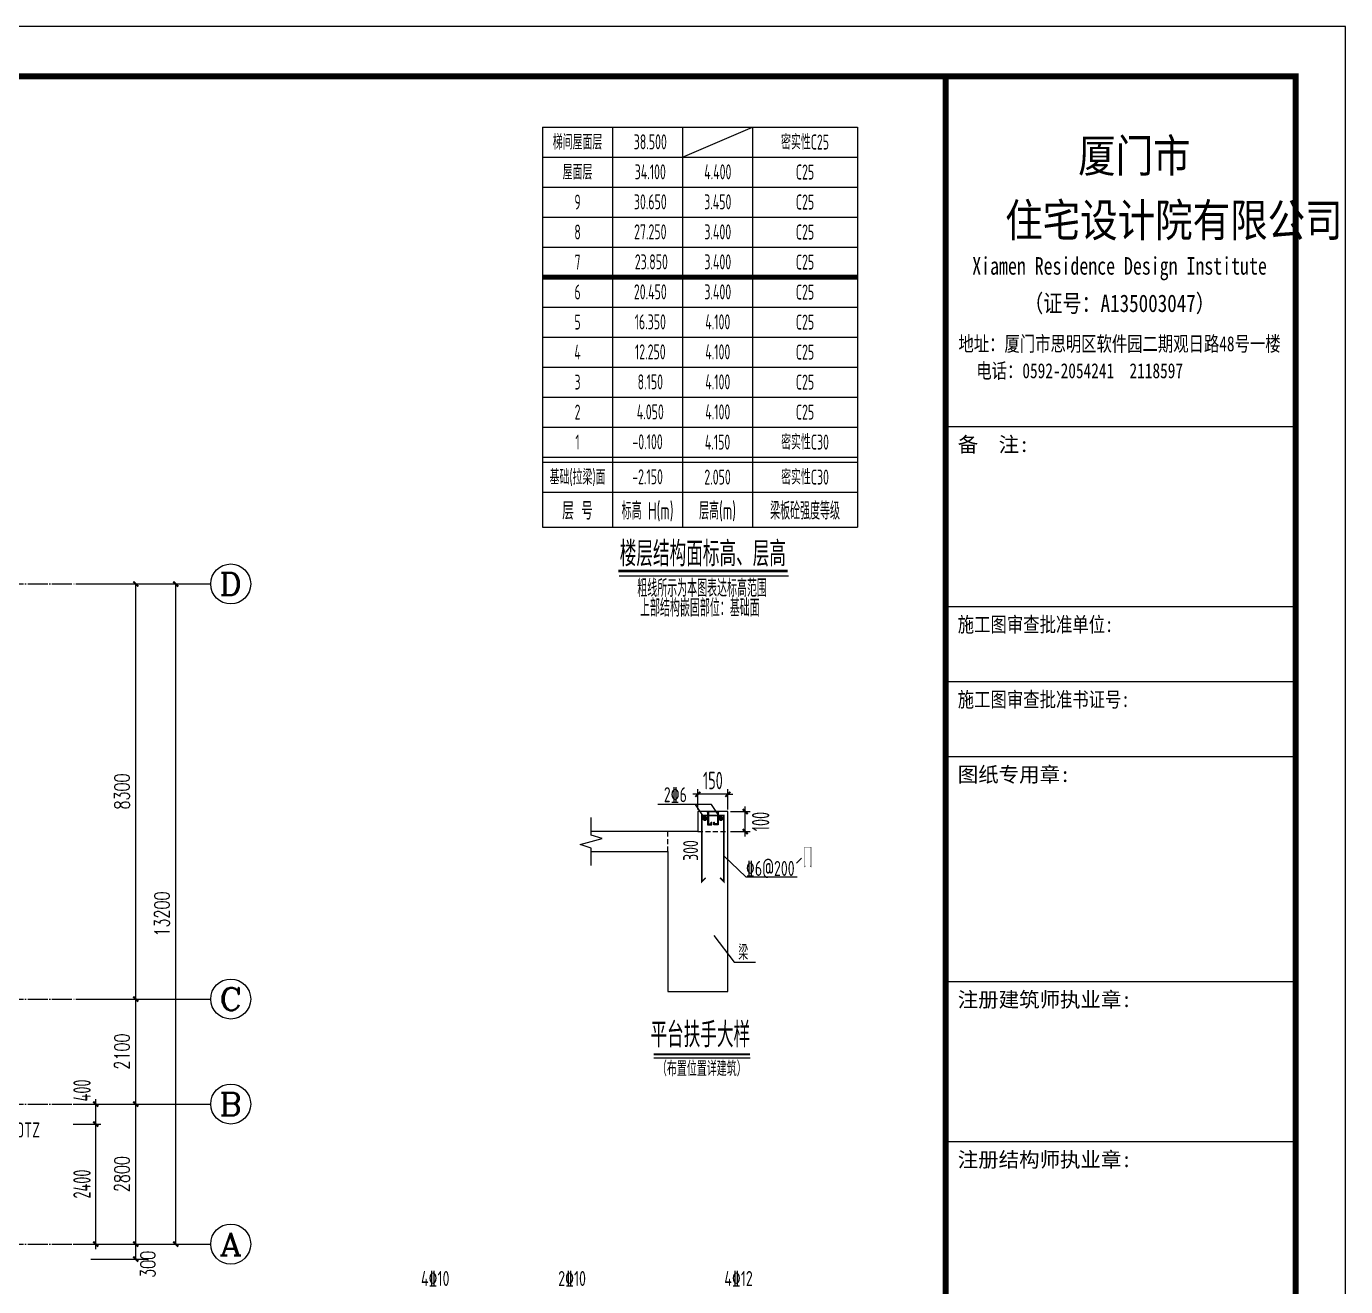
# Model space of a CAD drawing. Extents: x -441005 to 725361, y -182459 to 319313.
# Drawn here: x 202313 to 228700, y 117850 to 143050 of the extents above; entities that cross this region are included whole.
import ezdxf
from ezdxf.enums import TextEntityAlignment as Align

# ---------------------------------------------------------------- set-up
doc = ezdxf.new("R2010")
doc.units = 0
doc.header["$LTSCALE"] = 100
doc.linetypes.add('DASHEDX2', pattern=[1.5, 1, -0.5])
doc.linetypes.add('DOTE', pattern=[2.42, 2, -0.2, 0.02, -0.2])
doc.layers.get('0').update_dxf_attribs({"linetype": 'CONTINUOUS'})
doc.layers.get('Defpoints').update_dxf_attribs({"linetype": 'CONTINUOUS'})
for name, color, linetype in [('AXIS', 3, 'CONTINUOUS'), ('AXIS_TEXT', 7, 'CONTINUOUS'), ('B板细部尺寸标注', 9, 'CONTINUOUS'), ('C层高表', 2, 'CONTINUOUS'), ('DIM', 3, 'CONTINUOUS'), ('DOTE', 8, 'DOTE'), ('D大样&索引', 7, 'CONTINUOUS'), ('GZ', 2, 'CONTINUOUS'), ('REIN', 1, 'CONTINUOUS'), ('THIN', 7, 'CONTINUOUS'), ('图框', 7, 'CONTINUOUS')]:
    doc.layers.add(name, color=color, linetype=linetype)
doc.styles.add('_TCH_AXIS', font='COMPLEX', dxfattribs={"bigfont": 'GBCBIG'})
doc.styles.add('_TCH_DIM', font='tssdeng.shx', dxfattribs={"width": 0.7, "bigfont": '1.shx'})
doc.styles.add('_TCH_DIM_T3', font='simplex_.ttf', dxfattribs={"width": 0.705882, "bigfont": 'GBCBIG'})
doc.styles.add('COMPLEX', font='COMPLEX')
doc.styles.add('HZ', font='tssdeng.shx', dxfattribs={"width": 0.7, "height": 5, "bigfont": '1.shx'})
doc.styles.add('HZTXT', font='TXT', dxfattribs={"bigfont": 'HZTXT'})
doc.styles.add('TSSD_Dimension', font='tssdeng.shx', dxfattribs={"width": 0.62, "bigfont": '1.shx'})
doc.styles.add('TSSD_Rein', font='Tssdeng.shx', dxfattribs={"width": 0.7, "bigfont": '1.shx'})
doc.styles.add('图框字型一', font='SimSun.ttf')
doc.dimstyles.new('_TCH_ARCH&&100', dxfattribs={"dimtxt": 297.5, "dimasz": 100, "dimexe": 250, "dimexo": 300, "dimgap": 126.25, "dimtad": 1, "dimdec": 0, "dimzin": 0, "dimdsep": 46, "dimtxsty": '_TCH_DIM_T3', "dimblk": 'ARCHTICK', "dimcen": 0.09, "dimclrt": 7, "dimazin": 2, "dimtfac": 1, "dimtdec": 0, "dimtix": 1, "dimtmove": 2, "dimatfit": 3, "dimfxl": 0, "dimtolj": 1, "dimtzin": 0, "dimarcsym": 0})
doc.dimstyles.new('TSSD_100_100', dxfattribs={"dimtxt": 350, "dimasz": 100, "dimexe": 100, "dimexo": 250, "dimgap": 100, "dimtad": 1, "dimdec": 0, "dimzin": 0, "dimdsep": 46, "dimtxsty": 'TSSD_Dimension', "dimblk": 'ARCHTICK', "dimblk1": 'ARCHTICK', "dimblk2": 'ARCHTICK', "dimcen": 0, "dimdle": 100, "dimclrt": 7, "dimadec": 0, "dimazin": 0, "dimtfac": 1, "dimtdec": 0, "dimtix": 1, "dimtmove": 2, "dimatfit": 3, "dimfxl": 0, "dimtolj": 1, "dimtzin": 0, "dimarcsym": 0})
doc.dimstyles.new('TSSD_25_100', dxfattribs={"dimtxt": 350, "dimasz": 100, "dimexe": 100, "dimexo": 50, "dimgap": 100, "dimtad": 1, "dimdec": 0, "dimlfac": 0.25, "dimzin": 0, "dimdsep": 46, "dimtxsty": 'TSSD_Dimension', "dimblk": 'ARCHTICK', "dimcen": 0, "dimdle": 100, "dimclrt": 7, "dimadec": 0, "dimazin": 0, "dimtfac": 1, "dimtdec": 0, "dimtix": 1, "dimtmove": 2, "dimatfit": 3, "dimfxl": 0, "dimtolj": 1, "dimtzin": 0, "dimarcsym": 0})

# ---------------------------------------------------------------- blocks, each defined once
blk = doc.blocks.new('_AXISO')
blk.add_circle((0, 0), 0.5)
at = {"layer": 'AXIS_TEXT', "style": 'COMPLEX', "width": 1.041667}
blk.add_attdef('A', text='', height=0.56, dxfattribs=at).set_placement((-0.25, -0.28), (0.25, -0.28), align=Align.FIT)
blk = doc.blocks.new('_ArchTick')
at = {"color": 0, "linetype": 'ByBlock', "const_width": 0.4}
blk.add_lwpolyline([(-0.5, -0.5), (0.5, 0.5)], dxfattribs=at)
blk = doc.blocks.new('*D291')
at = {"layer": 'AXIS', "color": 0, "lineweight": -2}
for p, q in [((203600, 131900), (205550, 131900)), ((205300, 118700), (205300, 131900)), ((203600, 118700), (205550, 118700))]:
    blk.add_line(p, q, dxfattribs=at)
at = {"layer": 'Defpoints', "color": 0}
for p in [(203300, 131900), (205300, 131900), (203300, 118700)]:
    blk.add_point(p, dxfattribs=at)
at = {"layer": 'AXIS', "color": 0, "lineweight": -2, "xscale": 100, "yscale": 100, "zscale": 100}
for p, rotation in [((205300, 131900), 90), ((205300, 118700), 270)]:
    blk.add_blockref('_ArchTick', p, dxfattribs=dict(at, rotation=rotation))
at = {"layer": 'AXIS', "color": 7, "insert": (205025, 125300), "char_height": 297.5, "attachment_point": 5, "rotation": 90, "style": '_TCH_DIM_T3'}
blk.add_mtext('\\A1;13200', dxfattribs=at)
blk = doc.blocks.new('*D292')
at = {"layer": 'AXIS', "color": 0, "lineweight": -2}
for p, q in [((203600, 121500), (204750, 121500)), ((204500, 118700), (204500, 121500)), ((203600, 118700), (204750, 118700))]:
    blk.add_line(p, q, dxfattribs=at)
at = {"layer": 'Defpoints', "color": 0}
for p in [(203300, 121500), (204500, 121500), (203300, 118700)]:
    blk.add_point(p, dxfattribs=at)
at = {"layer": 'AXIS', "color": 0, "lineweight": -2, "xscale": 100, "yscale": 100, "zscale": 100}
for p, rotation in [((204500, 121500), 90), ((204500, 118700), 270)]:
    blk.add_blockref('_ArchTick', p, dxfattribs=dict(at, rotation=rotation))
at = {"layer": 'AXIS', "color": 7, "insert": (204225, 120100), "char_height": 297.5, "attachment_point": 5, "rotation": 90, "style": '_TCH_DIM_T3'}
blk.add_mtext('\\A1;2800', dxfattribs=at)
blk = doc.blocks.new('*D293')
at = {"layer": 'AXIS', "color": 0, "lineweight": -2}
for p, q in [((203600, 123600), (204750, 123600)), ((204500, 121500), (204500, 123600)), ((203600, 121500), (204750, 121500))]:
    blk.add_line(p, q, dxfattribs=at)
at = {"layer": 'Defpoints', "color": 0}
for p in [(203300, 123600), (204500, 123600), (203300, 121500)]:
    blk.add_point(p, dxfattribs=at)
at = {"layer": 'AXIS', "color": 0, "lineweight": -2, "xscale": 100, "yscale": 100, "zscale": 100}
for p, rotation in [((204500, 123600), 90), ((204500, 121500), 270)]:
    blk.add_blockref('_ArchTick', p, dxfattribs=dict(at, rotation=rotation))
at = {"layer": 'AXIS', "color": 7, "insert": (204225, 122550), "char_height": 297.5, "attachment_point": 5, "rotation": 90, "style": '_TCH_DIM_T3'}
blk.add_mtext('\\A1;2100', dxfattribs=at)
blk = doc.blocks.new('*D294')
at = {"layer": 'AXIS', "color": 0, "lineweight": -2}
for p, q in [((203600, 131900), (204750, 131900)), ((204500, 123600), (204500, 131900)), ((203600, 123600), (204750, 123600))]:
    blk.add_line(p, q, dxfattribs=at)
at = {"layer": 'Defpoints', "color": 0}
for p in [(203300, 131900), (204500, 131900), (203300, 123600)]:
    blk.add_point(p, dxfattribs=at)
at = {"layer": 'AXIS', "color": 0, "lineweight": -2, "xscale": 100, "yscale": 100, "zscale": 100}
for p, rotation in [((204500, 131900), 90), ((204500, 123600), 270)]:
    blk.add_blockref('_ArchTick', p, dxfattribs=dict(at, rotation=rotation))
at = {"layer": 'AXIS', "color": 7, "insert": (204225, 127750), "char_height": 297.5, "attachment_point": 5, "rotation": 90, "style": '_TCH_DIM_T3'}
blk.add_mtext('\\A1;8300', dxfattribs=at)
blk = doc.blocks.new('*D297')
at = {"layer": 'B板细部尺寸标注', "color": 0, "lineweight": -2}
for p, q in [((203250, 121500), (203800, 121500)), ((203700, 121000), (203700, 121600)), ((203250, 121100), (203800, 121100))]:
    blk.add_line(p, q, dxfattribs=at)
at = {"layer": 'Defpoints', "color": 0}
for p in [(203000, 121500), (203700, 121500), (203000, 121100)]:
    blk.add_point(p, dxfattribs=at)
at = {"layer": 'B板细部尺寸标注', "color": 0, "lineweight": -2, "xscale": 100, "yscale": 100, "zscale": 100}
for p, rotation in [((203700, 121500), 90), ((203700, 121100), 270)]:
    blk.add_blockref('_ArchTick', p, dxfattribs=dict(at, rotation=rotation))
at = {"layer": 'B板细部尺寸标注', "color": 7, "insert": (203425, 121772), "char_height": 350, "attachment_point": 5, "rotation": 90, "style": 'TSSD_Dimension'}
blk.add_mtext('\\A1;400', dxfattribs=at)
blk = doc.blocks.new('*D298')
at = {"layer": 'B板细部尺寸标注', "color": 0, "lineweight": -2}
for p, q in [((203700, 118600), (203700, 121200)), ((203250, 121100), (203800, 121100)), ((203250, 118700), (203800, 118700))]:
    blk.add_line(p, q, dxfattribs=at)
at = {"layer": 'Defpoints', "color": 0}
for p in [(203000, 121100), (203700, 121100), (203000, 118700)]:
    blk.add_point(p, dxfattribs=at)
at = {"layer": 'B板细部尺寸标注', "color": 0, "lineweight": -2, "xscale": 100, "yscale": 100, "zscale": 100}
for p, rotation in [((203700, 121100), 90), ((203700, 118700), 270)]:
    blk.add_blockref('_ArchTick', p, dxfattribs=dict(at, rotation=rotation))
at = {"layer": 'B板细部尺寸标注', "color": 7, "insert": (203425, 119900), "char_height": 350, "attachment_point": 5, "rotation": 90, "style": 'TSSD_Dimension'}
blk.add_mtext('\\A1;2400', dxfattribs=at)
blk = doc.blocks.new('梁板层高表')
at = {"layer": 'C层高表', "color": 7}
for p, q in [((0, 8000), (0, 0)), ((0, 8000), (6300, 8000)), ((1400, 8000), (1400, 0)), ((2800, 8000), (2800, 0)), ((2800, 7400), (4200, 8000)), ((4200, 8000), (4200, 0)), ((6300, 8000), (6300, 0)), ((6300, 8000), (6300, 0)), ((0, 7400), (6300, 7400)), ((0, 7400), (6300, 7400)), ((0, 6800), (6300, 6800)), ((0, 6200), (6300, 6200)), ((0, 5600), (6300, 5600)), ((0, 5000), (6300, 5000)), ((0, 4400), (6300, 4400)), ((0, 3800), (6300, 3800)), ((0, 3200), (6300, 3200)), ((0, 2600), (6300, 2600)), ((0, 2000), (6300, 2000)), ((0, 1400), (6300, 1400)), ((0, 1300), (6300, 1300)), ((0, 700), (6300, 700)), ((0, 0), (6300, 0)), ((1532, -976), (4920, -976))]:
    blk.add_line(p, q, dxfattribs=at)
at = {"layer": 'C层高表', "color": 7, "const_width": 50}
blk.add_lwpolyline([(1517, -878), (4905, -878)], dxfattribs=at)
at = {"layer": 'C层高表', "color": 7, "style": 'HZ'}
for s, height, width, p in [('梯间屋面层', 300, 0.6, (700, 7550)), ('屋面层', 300, 0.6, (700, 6950)), ('9', 300, 0.6, (700, 6350)), ('8', 300, 0.6, (700, 5750)), ('7', 300, 0.6, (700, 5150)), ('6', 300, 0.6, (700, 4550)), ('5', 300, 0.6, (700, 3950)), ('4', 300, 0.6, (700, 3350)), ('3', 300, 0.6, (700, 2750)), ('2', 300, 0.6, (700, 2150)), ('1', 300, 0.6, (700, 1550)), ('基础(拉梁)面', 300, 0.6, (700, 850)), ('标高 H(m)', 350, 0.6, (2100, 150)), ('层高(m)', 350, 0.6, (3500, 150)), ('梁板砼强度等级', 350, 0.6, (5250, 150)), ('层 号', 350, 0.7, (700, 150)), ('楼层结构面标高、层高', 500, 0.7, (3206, -785)), ('粗线所示为本图表达标高范围', 350, 0.6, (3191, -1397)), ('上部结构嵌固部位：基础面', 350, 0.6, (3146, -1790))]:
    blk.add_text(s, height=height, dxfattribs=dict(at, width=width)).set_placement(p, align=Align.CENTER)
at = {"layer": 'C层高表', "color": 2, "style": 'HZ', "width": 0.6}
for s, p in [('38.500', (2155, 7554)), ('34.100', (2155, 6954)), ('4.400', (3505, 6954)), ('30.650', (2155, 6354)), ('3.450', (3505, 6354)), ('27.250', (2155, 5754)), ('3.400', (3505, 5754)), ('23.850', (2176, 5154)), ('3.400', (3505, 5154)), ('20.450', (2155, 4554)), ('3.400', (3505, 4554)), ('4.100', (3505, 3954)), ('4.100', (3505, 3354)), ('4.100', (3505, 2754)), ('4.100', (3505, 2154)), ('2.050', (3500, 850))]:
    blk.add_text(s, height=300, dxfattribs=at).set_placement(p, align=Align.CENTER)
at = {"layer": 'C层高表', "color": 6, "style": 'HZ', "width": 0.6}
for s, p in [('密实性C25', (5250, 7550)), ('密实性C30', (5250, 1550)), ('密实性C30', (5250, 850))]:
    blk.add_text(s, height=300, dxfattribs=at).set_placement(p, align=Align.CENTER)
at = {"layer": 'C层高表', "color": 4, "style": 'HZ', "width": 0.6}
for p in [(5250, 6950), (5250, 6350), (5250, 5750), (5250, 5150), (5250, 4550), (5250, 3950), (5250, 3350), (5250, 2750), (5250, 2150)]:
    blk.add_text('C25', height=300, dxfattribs=at).set_placement(p, align=Align.CENTER)
at = {"layer": 'C层高表', "style": 'HZ', "width": 0.6}
for s, p in [('16.350', (2155, 3954)), ('12.250', (2155, 3354)), ('8.150', (2155, 2754)), ('4.050', (2155, 2154)), ('-0.100', (2100, 1556)), ('4.150', (3500, 1550)), ('-2.150', (2100, 856))]:
    blk.add_text(s, height=300, dxfattribs=at).set_placement(p, align=Align.CENTER)
blk = doc.blocks.new('A2+1_2')
at = {"layer": '图框'}
for p, q in [((81100, 34000), (88100, 34000)), ((81100, 30400), (88100, 30400)), ((81100, 28900), (88100, 28900)), ((81100, 27400), (88100, 27400)), ((81100, 22900), (88100, 22900)), ((81100, 19700), (88100, 19700))]:
    blk.add_line(p, q, dxfattribs=at)
blk.add_lwpolyline([(0, 0), (89100, 0), (89100, 42000), (0, 42000)], close=True, dxfattribs=at)
at = {"layer": '图框', "const_width": 120}
blk.add_lwpolyline([(2500, 1000), (88100, 1000), (88100, 41000), (2500, 41000)], close=True, dxfattribs=at)
blk.add_lwpolyline([(81100, 41000), (81100, 1000)], dxfattribs=at)
at = {"layer": '图框'}
for s, height, style, p in [('厦门市', 750, 'HZTXT', (83750, 39013)), ('住宅设计院有限公司', 750, 'HZTXT', (82290, 37723)), ('备  注:', 300, '图框字型一', (81342, 33490)), ('图纸专用章:', 300, '图框字型一', (81342, 26890)), ('注册建筑师执业章:', 300, '图框字型一', (81342, 22390)), ('注册结构师执业章:', 300, '图框字型一', (81342, 19190))]:
    blk.add_text(s, height=height, dxfattribs=dict(at, style=style)).set_placement(p)
at = {"layer": '图框', "style": '图框字型一'}
for s, height, width, p in [('Xiamen Residence Design Institute', 350, 0.75, (84578, 37036)), ('（证号：A135003047）', 350, 0.8, (84578, 36288)), ('地址：厦门市思明区软件园二期观日路48号一楼', 300, 0.75, (84578, 35504)), ('电话：0592-2054241  2118597', 300, 0.75, (83781, 34964))]:
    blk.add_text(s, height=height, dxfattribs=dict(at, width=width)).set_placement(p, align=Align.CENTER)
at = {"layer": '图框', "style": '图框字型一', "width": 0.8}
for s, p in [('施工图审查批准单位:', (81342, 29890)), ('施工图审查批准书证号:', (81342, 28390))]:
    blk.add_text(s, height=300, dxfattribs=at).set_placement(p)
blk = doc.blocks.new('*D1766')
at = {"layer": 'Defpoints', "color": 0}
for p in [(1639, 4855), (1984, 4855), (1639, 4455)]:
    blk.add_point(p, dxfattribs=at)
at = {"layer": 'DIM', "color": 0, "lineweight": -2}
for p, q in [((1689, 4855), (2084, 4855)), ((1984, 4355), (1984, 4955)), ((1689, 4455), (2084, 4455))]:
    blk.add_line(p, q, dxfattribs=at)
at = {"layer": 'DIM', "color": 0, "lineweight": -2, "xscale": 100, "yscale": 100, "zscale": 100}
for p, rotation in [((1984, 4855), 90), ((1984, 4455), 270)]:
    blk.add_blockref('_ArchTick', p, dxfattribs=dict(at, rotation=rotation))
at = {"layer": 'DIM', "color": 7, "insert": (2294, 4655), "char_height": 350, "attachment_point": 5, "rotation": 90, "style": 'TSSD_Dimension'}
blk.add_mtext('\\A1;100', dxfattribs=at)
blk = doc.blocks.new('*D1767')
at = {"layer": 'Defpoints', "color": 0}
for p in [(1039, 5200), (1039, 4848), (1639, 4848)]:
    blk.add_point(p, dxfattribs=at)
at = {"layer": 'DIM', "color": 0, "lineweight": -2}
for p, q in [((1039, 4898), (1039, 5300)), ((1639, 4898), (1639, 5300)), ((1039, 5200), (939, 5200)), ((1639, 5200), (1039, 5200)), ((1639, 5200), (1739, 5200))]:
    blk.add_line(p, q, dxfattribs=at)
at = {"layer": 'DIM', "color": 0, "lineweight": -2, "xscale": 100, "yscale": 100, "zscale": 100}
blk.add_blockref('_ArchTick', (1039, 5200), dxfattribs=at)
at = {"layer": 'DIM', "color": 0, "lineweight": -2, "xscale": 100, "yscale": 100, "zscale": 100, "rotation": 180}
blk.add_blockref('_ArchTick', (1639, 5200), dxfattribs=at)
at = {"layer": 'DIM', "color": 7, "insert": (1339, 5475), "char_height": 350, "attachment_point": 5, "style": 'TSSD_Dimension'}
blk.add_mtext('\\A1;150', dxfattribs=at)
blk = doc.blocks.new('A$C44BA3BDF')
at = {"layer": 'D大样&索引', "color": 6}
for p, q in [((-105, 0), (-105, -263)), ((-105, -263), (-20, -263)), ((-90, 0), (-90, -248)), ((-90, -248), (-35, -248)), ((-35, -248), (-35, -211)), ((-35, -211), (-20, -211)), ((-20, -263), (-20, -211)), ((20, -263), (20, -211)), ((20, -211), (35, -211)), ((105, -263), (20, -263)), ((35, -248), (35, -211)), ((90, -248), (35, -248)), ((90, 0), (90, -248)), ((105, 0), (105, -263))]:
    blk.add_line(p, q, dxfattribs=at)
at = {"layer": 'D大样&索引', "color": 6, "const_width": 30}
for points in [[(-131, 0), (-131, 0), (131, 0), (131, 0)], [(75, 0), (-125, 0)]]:
    blk.add_lwpolyline(points, dxfattribs=at)
blk = doc.blocks.new('*D1912')
at = {"layer": 'AXIS', "color": 0, "lineweight": -2}
for p, q in [((203600, 118700), (204750, 118700)), ((204500, 118400), (204500, 118700)), ((203600, 118400), (204750, 118400))]:
    blk.add_line(p, q, dxfattribs=at)
at = {"layer": 'Defpoints', "color": 0}
for p in [(203300, 118700), (204500, 118700), (203300, 118400)]:
    blk.add_point(p, dxfattribs=at)
at = {"layer": 'AXIS', "color": 0, "lineweight": -2, "xscale": 100, "yscale": 100, "zscale": 100}
for p, rotation in [((204500, 118700), 90), ((204500, 118400), 270)]:
    blk.add_blockref('_ArchTick', p, dxfattribs=dict(at, rotation=rotation))
at = {"layer": 'AXIS', "color": 7, "insert": (204742, 118295), "char_height": 297.5, "attachment_point": 5, "rotation": 90, "style": '_TCH_DIM_T3'}
blk.add_mtext('\\A1;300', dxfattribs=at)
blk = doc.blocks.new('A$C49E73957')
at = {"layer": 'D大样&索引'}
for p, q in [((1311.6, 4997.2), (240.1, 4997.2)), ((1179, 4714.9), (992.2, 4997.2)), ((1039.1, 4854.5), (1039.1, 4854.5)), ((1039.1, 4854.5), (1039.1, 4454.5)), ((1639.1, 4854.5), (1039.1, 4854.5)), ((1498.4, 4714.9), (1311.6, 4997.2)), ((1639.1, 1254.5), (1639.1, 4854.5)), ((1039.1, 4454.5), (-1097.2, 4454.5)), ((-1097.2, 4054.5), (439.1, 4054.5)), ((439.1, 4054.5), (439.1, 1254.5)), ((1996.8, 3551.2), (1559.1, 3969.4)), ((3013.4, 3824), (3113.9, 3924.6)), ((1996.8, 3551.2), (3023.4, 3551.2)), ((1356.1, 2378.5), (1761.6, 1846)), ((1761.6, 1846), (2192.9, 1846)), ((439.1, 1254.5), (1639.1, 1254.5))]:
    blk.add_line(p, q, dxfattribs=at)
at = {"layer": 'D大样&索引', "linetype": 'DASHEDX2'}
for p, q in [((439.1, 4054.5), (439.1, 4454.5)), ((1039.1, 4454.5), (1039.1, 4454.5)), ((1039.1, 4454.5), (1039.1, 4454.5)), ((1039.1, 4454.5), (1639.1, 4454.5))]:
    blk.add_line(p, q, dxfattribs=at)
at = {"layer": 'D大样&索引', "const_width": 40}
blk.add_lwpolyline([(157.1, 0), (2082.3, 0)], dxfattribs=at)
at = {"layer": 'D大样&索引'}
blk.add_lwpolyline([(157.1, -70.1), (2082.3, -70.1)], dxfattribs=at)
at = {"layer": 'REIN'}
for points, const_width in [([(1194.8, 3530.2), (1119.1, 3454.5), (1119.1, 4774.5), (1559.1, 4774.5), (1559.1, 3454.5), (1483.5, 3530.2)], 30), ([(3192.9, 3768.9), (3170.2, 3746.2), (3170.2, 4142.2), (3302.2, 4142.2), (3302.2, 3746.2), (3279.5, 3768.9)], 9)]:
    blk.add_lwpolyline(points, dxfattribs=dict(at, const_width=const_width))
at = {"layer": 'REIN', "const_width": 50}
for points in [[(1154, 4714.9, 1), (1204, 4714.9, 1)], [(1473.4, 4714.9, 1), (1523.4, 4714.9, 1)]]:
    blk.add_lwpolyline(points, format="xyb", close=True, dxfattribs=at)
at = {"layer": 'THIN'}
blk.add_lwpolyline([(-1097.2, 3774.5), (-1097.2, 4124.5), (-1317.2, 4194.5), (-877.2, 4314.5), (-1097.2, 4384.5), (-1097.2, 4734.5)], dxfattribs=at)
at = {"layer": 'D大样&索引'}
blk.add_blockref('A$C44BA3BDF', (1339.1, 4854.5), dxfattribs=at)
at = {"layer": 'D大样&索引', "style": 'TSSD_Rein', "width": 0.7}
for s, height, p in [('2%%1326', 300, (356.8, 5041.2)), ('%%1326@200', 300, (1998.8, 3566.8)), ('梁', 300, (1846.6, 1888.2)), ('平台扶手大样', 500, (89.4, 139.8)), ('（布置位置详建筑）', 300, (219.2, -437.2))]:
    blk.add_text(s, height=height, dxfattribs=at).set_placement(p)
blk.add_text('300', height=300, rotation=90, dxfattribs=at).set_placement((1043.5, 3867.4))
at = {"layer": 'DIM'}
dim = blk.add_linear_dim(base=(1039.1, 5200.3), p1=(1639.1, 4847.6), p2=(1039.1, 4847.6), dimstyle='TSSD_25_100', dxfattribs=at)
dim.commit()
dim.dimension.update_dxf_attribs({"geometry": '*D1767', "text_midpoint": (1339.1, 5475.3)})
dim = blk.add_linear_dim(base=(1983.8, 4854.5), p1=(1639.1, 4454.5), p2=(1639.1, 4854.5), angle=90, dimstyle='TSSD_25_100', dxfattribs=at)
dim.commit()
dim.dimension.update_dxf_attribs({"geometry": '*D1766', "text_midpoint": (2294.2, 4654.5), "dimtype": 128})

msp = doc.modelspace()

# ---------------------------------------------------------------- linework, layer by layer
at = {"layer": 'AXIS'}
for p, q in [((203300, 131900), (206000, 131900)), ((203300, 123600), (206000, 123600)), ((203300, 121500), (206000, 121500)), ((203300, 118700), (206000, 118700))]:
    msp.add_line(p, q, dxfattribs=at)
at = {"layer": 'C层高表', "color": 6, "const_width": 100}
msp.add_lwpolyline([(212637.5, 138037.5), (218937.5, 138037.5)], dxfattribs=at)
at = {"layer": 'DOTE', "ltscale": 2}
for p, q in [((149100, 131900), (203300, 131900)), ((149100, 123600), (203300, 123600)), ((149100, 121500), (203300, 121500)), ((149100, 118700), (203300, 118700))]:
    msp.add_line(p, q, dxfattribs=at)

# ---------------------------------------------------------------- block references
msp.add_blockref('A2+1_2', (139600, 101050))
at = {"layer": 'AXIS'}
ref = msp.add_blockref('_AXISO', (206400, 131900), dxfattribs=dict(at, xscale=800, yscale=800, zscale=800))
ref.add_attrib('A', 'D', dxfattribs={"layer": 'AXIS_TEXT', "height": 452.5, "style": '_TCH_AXIS', "width": 1.235294}).set_placement((206173.7, 131673.7), (206626.3, 131673.7), align=Align.FIT)
ref = msp.add_blockref('_AXISO', (206400, 123600), dxfattribs=dict(at, xscale=800, yscale=800, zscale=800))
ref.add_attrib('A', 'C', dxfattribs={"layer": 'AXIS_TEXT', "height": 452.5, "style": '_TCH_AXIS', "width": 1.4}).set_placement((206173.7, 123373.7), (206626.3, 123373.7), align=Align.FIT)
ref = msp.add_blockref('_AXISO', (206400, 121500), dxfattribs=dict(at, xscale=800, yscale=800, zscale=800))
ref.add_attrib('A', 'B', dxfattribs={"layer": 'AXIS_TEXT', "height": 452.5, "style": '_TCH_AXIS', "width": 1.235294}).set_placement((206173.7, 121273.7), (206626.3, 121273.7), align=Align.FIT)
ref = msp.add_blockref('_AXISO', (206400, 118700), dxfattribs=dict(at, xscale=800, yscale=800, zscale=800))
ref.add_attrib('A', 'A', dxfattribs={"layer": 'AXIS_TEXT', "height": 452.5, "style": '_TCH_AXIS', "width": 1.166667}).set_placement((206173.7, 118473.7), (206626.3, 118473.7), align=Align.FIT)
at = {"layer": 'C层高表'}
msp.add_blockref('梁板层高表', (212637.5, 133037.5), dxfattribs=at)
at = {"layer": 'D大样&索引'}
msp.add_blockref('A$C49E73957', (214705.4, 122494.8), dxfattribs=at)

# ---------------------------------------------------------------- texts
at = {"layer": 'D大样&索引', "style": 'TSSD_Rein', "width": 0.7}
for s, p in [('4%%13210', (210206.8, 118161.9)), ('2%%13210', (212950.5, 118161.9)), ('4%%13212', (216273.2, 118161.9))]:
    msp.add_text(s, height=300, dxfattribs=at).set_placement(p, align=Align.TOP_LEFT)
at = {"layer": 'GZ', "color": 2, "style": '_TCH_DIM', "width": 0.705882}
msp.add_text('DTZ', height=300, dxfattribs=at).set_placement((202094.5, 120831.5))

# ---------------------------------------------------------------- dimensions: what is measured, and where the dimension line sits
at = {"layer": 'AXIS'}
for p1, p2, distance, picture, middle in [((203300, 118700), (203300, 131900), -2000, '*D291', (205025, 125300)), ((203300, 123600), (203300, 131900), -1200, '*D294', (204225, 127750)), ((203300, 121500), (203300, 123600), -1200, '*D293', (204225, 122550)), ((203300, 118700), (203300, 121500), -1200, '*D292', (204225, 120100))]:
    dim = msp.add_aligned_dim(p1=p1, p2=p2, distance=distance, dimstyle='_TCH_ARCH&&100', dxfattribs=at)
    dim.commit()
    dim.dimension.update_dxf_attribs({"geometry": picture, "text_midpoint": middle})
dim = msp.add_linear_dim(base=(204500, 118700), p1=(203300, 118400), p2=(203300, 118700), angle=90, dimstyle='_TCH_ARCH&&100', dxfattribs=at)
dim.commit()
dim.dimension.update_dxf_attribs({"geometry": '*D1912', "text_midpoint": (204742.2, 118294.9), "dimtype": 161})
at = {"layer": 'B板细部尺寸标注'}
dim = msp.add_linear_dim(base=(203700, 121500), p1=(203000, 121100), p2=(203000, 121500), angle=90, dimstyle='TSSD_100_100', dxfattribs=at)
dim.commit()
dim.dimension.update_dxf_attribs({"geometry": '*D297', "text_midpoint": (203425, 121772), "dimtype": 161})
dim = msp.add_aligned_dim(p1=(203000, 118700), p2=(203000, 121100), distance=-700, dimstyle='TSSD_100_100', dxfattribs=at)
dim.commit()
dim.dimension.update_dxf_attribs({"geometry": '*D298', "text_midpoint": (203425, 119900)})

doc.saveas('drawing.dxf')
